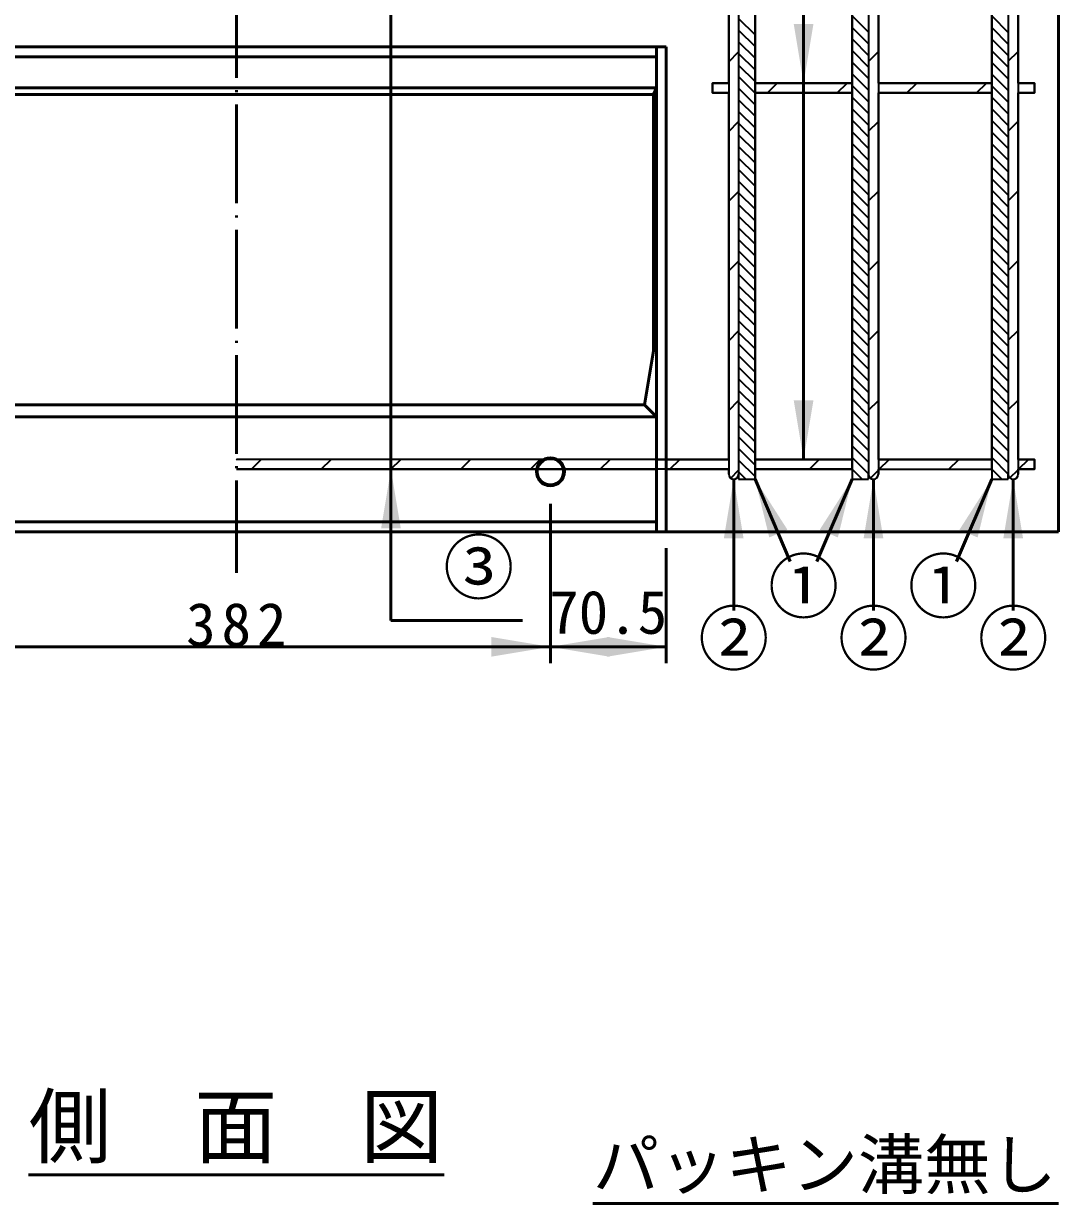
# Model space of a CAD drawing. Units: millimetres, scale not verified. Extents: x -2102 to 2102, y -1485 to 1485.
# Drawn here: x 282 to 912, y 124 to 842 of the extents above; entities that cross this region are included whole.
import ezdxf
from ezdxf.enums import TextEntityAlignment as Align

# ---------------------------------------------------------------- set-up
doc = ezdxf.new("R2010")
doc.units = ezdxf.units.MM
doc.header["$LTSCALE"] = 5
doc.linetypes.add('LONG_DASHED_DOTTED', pattern=[15.25, 12, -1.5, 0.25, -1.5])
doc.layers.add('0-0_V-nasSTD', color=7, linetype='Continuous', lineweight=35)
doc.layers.add('0-1_0', color=7, linetype='Continuous', lineweight=50)
doc.styles.add('ＭＳ ゴシック', font='')
doc.styles.get('ＭＳ ゴシック').set_extended_font_data('MS Gothic')

msp = doc.modelspace()

# ---------------------------------------------------------------- linework, layer by layer
at = {"layer": '0-0_V-nasSTD', "lineweight": 50}
for p, q in [((756.606, 1111.505), (756.606, 576.505)), ((911.606, 1072.505), (911.606, 532.505)), ((505.598, 478.505), (505.598, 1028.505)), ((665.356, 798.605), (665.356, 642.505)), ((659.918, 609.675), (665.356, 642.505)), ((714.106, 484.555), (714.106, 564.505)), ((727.106, 564.505), (748.542, 514.398)), ((786.106, 564.505), (764.669, 514.398)), ((799.106, 484.555), (799.106, 564.505)), ((871.106, 564.505), (849.669, 514.398)), ((884.106, 484.555), (884.106, 564.505)), ((673.106, 532.505), (911.606, 532.505))]:
    msp.add_line(p, q, dxfattribs=at)
at = {"layer": '0-0_V-nasSTD', "linetype": 'LONG_DASHED_DOTTED', "lineweight": 50}
msp.add_line((411.606, 1097.505), (411.606, 507.505), dxfattribs=at)
at = {"layer": '0-0_V-nasSTD'}
for p, q in [((711.106, 1037.505), (711.106, 567.505)), ((717.106, 1037.505), (717.106, 567.505)), ((727.106, 1040.505), (727.106, 564.505)), ((786.106, 1040.505), (786.106, 564.505)), ((796.106, 1037.505), (796.106, 567.505)), ((802.106, 1037.505), (802.106, 567.505)), ((871.106, 1040.505), (871.106, 564.505)), ((881.106, 1037.505), (881.106, 567.505)), ((887.106, 1037.505), (887.106, 567.505)), ((717.106, 844.739), (727.106, 834.739)), ((786.106, 846.449), (796.106, 836.449)), ((871.106, 846.302), (881.106, 836.302)), ((717.106, 837.668), (727.106, 827.668)), ((786.106, 839.378), (796.106, 829.378)), ((871.106, 839.231), (881.106, 829.231)), ((717.106, 830.597), (727.106, 820.597)), ((786.106, 832.307), (796.106, 822.307)), ((871.106, 832.16), (881.106, 822.16)), ((711.106, 818.445), (717.106, 824.445)), ((717.106, 823.526), (727.106, 813.526)), ((786.106, 825.236), (796.106, 815.236)), ((796.106, 818.593), (802.106, 824.593)), ((871.106, 825.089), (881.106, 815.089)), ((881.106, 818.74), (887.106, 824.74)), ((717.106, 816.454), (727.106, 806.454)), ((786.106, 818.165), (796.106, 808.165)), ((786.106, 811.094), (796.106, 801.094)), ((871.106, 818.018), (881.106, 808.018)), ((701.106, 805.505), (701.106, 799.505)), ((701.106, 805.505), (711.106, 805.505)), ((717.106, 809.383), (727.106, 799.383)), ((786.106, 805.505), (727.106, 805.505)), ((734.591, 799.505), (740.591, 805.505)), ((777.018, 799.505), (783.018, 805.505)), ((786.106, 804.023), (796.106, 794.023)), ((802.106, 805.505), (871.106, 805.505)), ((819.444, 799.505), (825.444, 805.505)), ((861.871, 799.505), (867.871, 805.505)), ((871.106, 810.947), (881.106, 800.947)), ((871.106, 803.876), (881.106, 793.876)), ((887.106, 805.505), (897.106, 805.505)), ((897.106, 805.505), (897.106, 799.505)), ((701.106, 799.505), (711.106, 799.505)), ((717.106, 802.312), (727.106, 792.312)), ((786.106, 799.505), (727.106, 799.505)), ((786.106, 796.952), (796.106, 786.952)), ((802.106, 799.505), (871.106, 799.505)), ((871.106, 796.805), (881.106, 786.805)), ((887.106, 799.505), (897.106, 799.505)), ((717.106, 795.241), (727.106, 785.241)), ((786.106, 789.881), (796.106, 779.881)), ((871.106, 789.734), (881.106, 779.734)), ((717.106, 788.17), (727.106, 778.17)), ((786.106, 782.81), (796.106, 772.81)), ((871.106, 782.663), (881.106, 772.663)), ((711.106, 776.019), (717.106, 782.019)), ((717.106, 781.099), (727.106, 771.099)), ((786.106, 775.739), (796.106, 765.739)), ((796.106, 776.166), (802.106, 782.166)), ((871.106, 775.592), (881.106, 765.592)), ((881.106, 776.313), (887.106, 782.313)), ((717.106, 774.028), (727.106, 764.028)), ((786.106, 768.668), (796.106, 758.668)), ((871.106, 768.52), (881.106, 758.52)), ((717.106, 766.957), (727.106, 756.957)), ((786.106, 761.597), (796.106, 751.597)), ((871.106, 761.449), (881.106, 751.449)), ((717.106, 759.886), (727.106, 749.886)), ((786.106, 754.526), (796.106, 744.526)), ((871.106, 754.378), (881.106, 744.378)), ((717.106, 752.815), (727.106, 742.815)), ((786.106, 747.454), (796.106, 737.454)), ((871.106, 747.307), (881.106, 737.307)), ((711.106, 733.593), (717.106, 739.593)), ((717.106, 745.744), (727.106, 735.744)), ((786.106, 740.383), (796.106, 730.383)), ((796.106, 733.74), (802.106, 739.74)), ((871.106, 740.236), (881.106, 730.236)), ((881.106, 733.887), (887.106, 739.887)), ((717.106, 738.673), (727.106, 728.673)), ((786.106, 733.312), (796.106, 723.312)), ((871.106, 733.165), (881.106, 723.165)), ((717.106, 731.602), (727.106, 721.602)), ((786.106, 726.241), (796.106, 716.241)), ((871.106, 726.094), (881.106, 716.094)), ((717.106, 724.531), (727.106, 714.531)), ((786.106, 719.17), (796.106, 709.17)), ((871.106, 719.023), (881.106, 709.023)), ((717.106, 717.46), (727.106, 707.46)), ((786.106, 712.099), (796.106, 702.099)), ((871.106, 711.952), (881.106, 701.952)), ((717.106, 710.388), (727.106, 700.388)), ((786.106, 705.028), (796.106, 695.028)), ((871.106, 704.881), (881.106, 694.881)), ((711.106, 691.166), (717.106, 697.166)), ((717.106, 703.317), (727.106, 693.317)), ((717.106, 696.246), (727.106, 686.246)), ((786.106, 697.957), (796.106, 687.957)), ((796.106, 691.313), (802.106, 697.313)), ((871.106, 697.81), (881.106, 687.81)), ((881.106, 691.461), (887.106, 697.461)), ((717.106, 689.175), (727.106, 679.175)), ((786.106, 690.886), (796.106, 680.886)), ((871.106, 690.739), (881.106, 680.739)), ((717.106, 682.104), (727.106, 672.104)), ((786.106, 683.815), (796.106, 673.815)), ((871.106, 683.668), (881.106, 673.668)), ((717.106, 675.033), (727.106, 665.033)), ((786.106, 676.744), (796.106, 666.744)), ((871.106, 676.597), (881.106, 666.597)), ((717.106, 667.962), (727.106, 657.962)), ((786.106, 669.673), (796.106, 659.673)), ((871.106, 669.526), (881.106, 659.526)), ((717.106, 660.891), (727.106, 650.891)), ((786.106, 662.602), (796.106, 652.602)), ((871.106, 662.454), (881.106, 652.454)), ((711.106, 648.74), (717.106, 654.74)), ((717.106, 653.82), (727.106, 643.82)), ((786.106, 655.531), (796.106, 645.531)), ((796.106, 648.887), (802.106, 654.887)), ((871.106, 655.383), (881.106, 645.383)), ((881.106, 649.034), (887.106, 655.034)), ((717.106, 646.749), (727.106, 636.749)), ((786.106, 648.46), (796.106, 638.46)), ((871.106, 648.312), (881.106, 638.312)), ((717.106, 639.678), (727.106, 629.678)), ((786.106, 641.388), (796.106, 631.388)), ((871.106, 641.241), (881.106, 631.241)), ((717.106, 632.607), (727.106, 622.607)), ((786.106, 634.317), (796.106, 624.317)), ((871.106, 634.17), (881.106, 624.17)), ((717.106, 625.536), (727.106, 615.536)), ((786.106, 627.246), (796.106, 617.246)), ((871.106, 627.099), (881.106, 617.099)), ((717.106, 618.465), (727.106, 608.465)), ((786.106, 620.175), (796.106, 610.175)), ((871.106, 620.028), (881.106, 610.028)), ((711.106, 606.313), (717.106, 612.313)), ((717.106, 611.394), (727.106, 601.394)), ((786.106, 613.104), (796.106, 603.104)), ((796.106, 606.461), (802.106, 612.461)), ((871.106, 612.957), (881.106, 602.957)), ((881.106, 606.608), (887.106, 612.608)), ((717.106, 604.322), (727.106, 594.322)), ((786.106, 606.033), (796.106, 596.033)), ((871.106, 605.886), (881.106, 595.886)), ((717.106, 597.251), (727.106, 587.251)), ((786.106, 598.962), (796.106, 588.962)), ((871.106, 598.815), (881.106, 588.815)), ((717.106, 590.18), (727.106, 580.18)), ((786.106, 591.891), (796.106, 581.891)), ((871.106, 591.744), (881.106, 581.744)), ((717.106, 583.109), (727.106, 573.109)), ((786.106, 584.82), (796.106, 574.82)), ((871.106, 584.673), (881.106, 574.673)), ((711.106, 576.505), (411.606, 576.505)), ((561.356, 576.505), (411.606, 576.505)), ((420.739, 570.505), (426.739, 576.505)), ((463.165, 570.505), (469.165, 576.505)), ((505.591, 570.505), (511.591, 576.505)), ((548.018, 570.505), (554.018, 576.505)), ((667.106, 576.505), (561.356, 576.505)), ((590.444, 570.505), (596.444, 576.505)), ((632.871, 570.505), (638.871, 576.505)), ((675.297, 570.505), (681.297, 576.505)), ((717.106, 576.038), (727.106, 566.038)), ((786.106, 576.505), (727.106, 576.505)), ((760.15, 570.505), (766.15, 576.505)), ((786.106, 577.749), (796.106, 567.749)), ((802.106, 576.505), (871.106, 576.505)), ((802.576, 570.505), (808.576, 576.505)), ((845.003, 570.505), (851.003, 576.505)), ((871.106, 577.602), (881.106, 567.602)), ((887.106, 576.505), (897.106, 576.505)), ((887.429, 570.505), (893.429, 576.505)), ((897.106, 576.505), (897.106, 570.505)), ((711.106, 570.505), (411.606, 570.505)), ((411.606, 570.505), (667.106, 570.505)), ((411.606, 570.505), (667.106, 570.505)), ((712.316, 565.097), (717.106, 569.887)), ((717.106, 568.967), (721.568, 564.505)), ((717.106, 567.505), (717.106, 564.505)), ((717.106, 567.505), (717.106, 564.505)), ((786.106, 570.505), (727.106, 570.505)), ((786.106, 570.678), (792.279, 564.505)), ((796.106, 564.505), (796.106, 567.505)), ((796.106, 564.505), (796.106, 567.505)), ((797.233, 565.161), (802.106, 570.034)), ((802.106, 570.505), (871.106, 570.505)), ((871.106, 570.531), (877.131, 564.505)), ((881.106, 564.505), (881.106, 567.505)), ((881.106, 564.505), (881.106, 567.505)), ((882.152, 565.228), (887.106, 570.181)), ((887.106, 570.505), (897.106, 570.505)), ((717.106, 564.505), (727.106, 564.505)), ((786.106, 564.505), (796.106, 564.505)), ((871.106, 564.505), (881.106, 564.505))]:
    msp.add_line(p, q, dxfattribs=at)
for points in [[(727.106, 564.505), (727.106, 570.505), (727.106, 576.505), (727.106, 799.505), (727.106, 805.505), (727.106, 1028.505), (727.106, 1034.505), (727.106, 1040.505), (717.106, 1040.505), (717.106, 1037.505)], [(796.106, 1037.505), (796.106, 1040.505), (786.106, 1040.505), (786.106, 1034.505), (786.106, 1028.505), (786.106, 975.314), (786.106, 963.695), (786.106, 805.505), (786.106, 799.505), (786.106, 576.505), (786.106, 570.505), (786.106, 564.505)], [(802.106, 567.505), (802.106, 570.505), (871.106, 570.505), (871.106, 576.505), (802.106, 576.505), (802.106, 799.505), (871.106, 799.505), (871.106, 805.505), (802.106, 805.505), (802.106, 1028.505), (871.106, 1028.505), (871.106, 1034.505), (802.106, 1034.505), (802.106, 1037.505)], [(881.106, 1037.505), (881.106, 1040.505), (871.106, 1040.505), (871.106, 1034.505), (871.106, 1028.505), (871.106, 805.505), (871.106, 799.505), (871.106, 576.505), (871.106, 570.505), (871.106, 564.505)], [(887.106, 567.505), (887.106, 570.505), (897.106, 570.505), (897.106, 576.505), (887.106, 576.505), (887.106, 799.505), (897.106, 799.505), (897.106, 805.505), (887.106, 805.505), (887.106, 1028.505), (897.106, 1028.505), (897.106, 1034.505), (887.106, 1034.505), (887.106, 1037.505)], [(887.106, 1037.505), (887.106, 1034.505), (897.106, 1034.505), (897.106, 1028.505), (887.106, 1028.505), (887.106, 805.505), (897.106, 805.505), (897.106, 799.505), (887.106, 799.505), (887.106, 576.505), (897.106, 576.505), (897.106, 570.505), (887.106, 570.505), (887.106, 567.505)], [(667.106, 576.505), (673.106, 576.505), (701.106, 576.505), (711.106, 576.505), (711.106, 799.505), (701.106, 799.505), (701.106, 805.505), (711.106, 805.505), (711.106, 1028.505), (701.106, 1028.505), (673.106, 1028.505)], [(673.106, 1028.505), (701.106, 1028.505), (711.106, 1028.505), (711.106, 805.505), (701.106, 805.505), (701.106, 799.505), (711.106, 799.505), (711.106, 576.505), (701.106, 576.505), (673.106, 576.505)], [(727.106, 1028.505), (727.106, 805.505), (786.106, 805.505), (786.106, 963.695)], [(667.106, 576.505), (561.356, 576.505), (411.606, 576.505)], [(711.106, 567.505), (711.106, 570.505), (701.106, 570.505), (673.106, 570.505), (667.106, 570.505)], [(673.106, 570.505), (701.106, 570.505), (711.106, 570.505), (711.106, 567.505)], [(727.106, 564.505), (727.106, 570.505), (786.106, 570.505), (786.106, 564.505)], [(802.106, 567.505), (802.106, 570.505), (871.106, 570.505), (871.106, 564.505)]]:
    msp.add_lwpolyline(points, dxfattribs=at)
for points in [[(802.106, 1028.505), (802.106, 805.505), (871.106, 805.505), (871.106, 1028.505)], [(786.106, 799.505), (786.106, 805.505), (727.106, 805.505), (727.106, 799.505)], [(727.106, 799.505), (727.106, 576.505), (786.106, 576.505), (786.106, 799.505)], [(802.106, 799.505), (802.106, 576.505), (871.106, 576.505), (871.106, 799.505)], [(727.106, 576.505), (727.106, 570.505), (786.106, 570.505), (786.106, 576.505)]]:
    msp.add_lwpolyline(points, close=True, dxfattribs=at)
at = {"layer": '0-0_V-nasSTD', "lineweight": 50}
for radius in [8.5, 8]:
    msp.add_circle((602.606, 569.005), radius, dxfattribs=at)
at = {"layer": '0-0_V-nasSTD'}
for centre, start, end in [((714.106, 567.505), 180, 0), ((714.106, 567.505), 180, 270), ((714.106, 567.505), 180, 270), ((714.106, 567.505), 270, 0), ((714.106, 567.505), 270, 0), ((799.106, 567.505), 180, 0), ((799.106, 567.505), 180, 270), ((799.106, 567.505), 180, 270), ((799.106, 567.505), 270, 0), ((799.106, 567.505), 270, 0), ((884.106, 567.505), 180, 0), ((884.106, 567.505), 180, 270), ((884.106, 567.505), 180, 270), ((884.106, 567.505), 270, 0), ((884.106, 567.505), 270, 0)]:
    msp.add_arc(centre, 3, start, end, dxfattribs=at)
for points in [[(750.606, 841.505), (756.606, 805.505), (762.606, 841.505)], [(750.606, 612.505), (756.606, 576.505), (762.606, 612.505)], [(499.598, 534.505), (505.598, 570.505), (511.598, 534.505)], [(708.106, 528.505), (714.106, 564.505), (720.106, 528.505)], [(727.106, 564.505), (735.749, 529.046), (741.265, 531.406)], [(727.106, 564.505), (741.265, 531.406), (746.782, 533.766)], [(766.429, 533.766), (771.946, 531.406), (786.106, 564.505)], [(771.946, 531.406), (777.462, 529.046), (786.106, 564.505)], [(793.106, 528.505), (799.106, 564.505), (805.106, 528.505)], [(851.429, 533.766), (856.946, 531.406), (871.106, 564.505)], [(856.946, 531.406), (862.462, 529.046), (871.106, 564.505)], [(878.106, 528.505), (884.106, 564.505), (890.106, 528.505)], [(566.606, 456.505), (566.606, 468.505), (602.606, 462.505)], [(602.606, 462.505), (638.606, 456.505), (638.606, 468.505)], [(637.106, 456.505), (637.106, 468.505), (673.106, 462.505)]]:
    msp.add_solid(points, dxfattribs=at)
at = {"layer": '0-1_0'}
for p, q in [((156.106, 827.505), (667.106, 827.505)), ((667.106, 827.505), (667.106, 532.505)), ((673.106, 827.505), (667.106, 827.505)), ((673.106, 827.505), (673.106, 532.505)), ((156.106, 821.505), (667.106, 821.505)), ((156.106, 802.505), (667.106, 802.505)), ((157.855, 798.605), (665.356, 798.605)), ((665.356, 798.605), (667.106, 802.505)), ((163.293, 609.675), (659.918, 609.675)), ((659.918, 609.675), (667.106, 602.505)), ((156.106, 602.505), (667.106, 602.505)), ((602.606, 452.505), (602.606, 549.505)), ((156.106, 538.505), (667.106, 538.505)), ((156.106, 532.505), (667.106, 532.505)), ((673.106, 532.505), (667.106, 532.505)), ((673.106, 532.505), (667.106, 532.505)), ((673.106, 532.505), (667.106, 532.505)), ((673.106, 532.505), (667.106, 532.505)), ((673.106, 532.505), (667.106, 532.505)), ((673.106, 532.505), (667.106, 532.505)), ((673.106, 532.505), (667.106, 532.505)), ((673.106, 532.505), (667.106, 532.505)), ((673.106, 452.505), (673.106, 522.505)), ((505.598, 478.505), (585.598, 478.505)), ((220.606, 462.505), (602.606, 462.505)), ((602.606, 462.505), (673.106, 462.505)), ((285.202, 141.244), (538.009, 141.244)), ((628.398, 123.917), (911.606, 123.917))]:
    msp.add_line(p, q, dxfattribs=at)
at = {"layer": '0-1_0', "lineweight": 35}
msp.add_line((411.606, 576.35), (411.76, 576.505), dxfattribs=at)

# ---------------------------------------------------------------- texts
at = {"layer": '0-0_V-nasSTD', "style": 'ＭＳ ゴシック'}
for s, height, p in [('③', 31.67, (537.398, 485.505)), ('①', 31.67, (735.006, 473.949)), ('①', 31.67, (820.006, 473.949)), ('70.5', 26.39, (601.856, 462.505)), ('②', 31.67, (692.542, 442.205)), ('②', 31.67, (777.542, 442.205)), ('②', 31.67, (862.542, 442.205)), ('側\u3000面\u3000図', 36.95, (285.202, 141.244)), ('パッキン溝無し', 29.56, (628.398, 123.917))]:
    msp.add_text(s, height=height, dxfattribs=at).set_placement(p, align=Align.BOTTOM_LEFT)
at = {"layer": '0-0_V-nasSTD', "insert": (381.006, 462.505), "char_height": 26.39, "attachment_point": 7, "style": 'ＭＳ ゴシック'}
msp.add_mtext('\\T1.2;382', dxfattribs=at)

doc.saveas('drawing.dxf')
